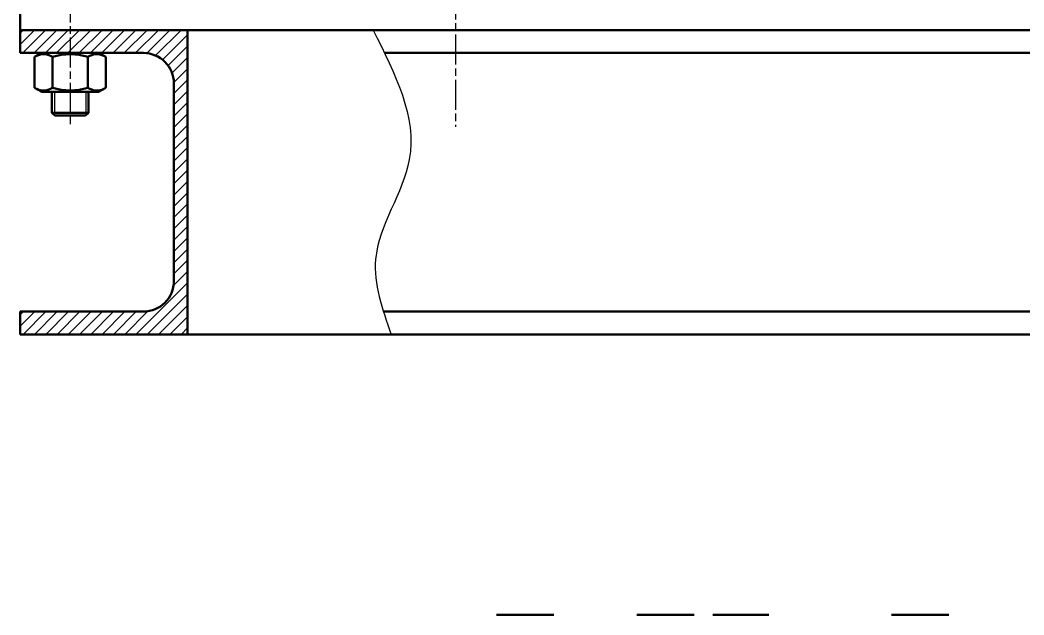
# Model space of a CAD drawing. Header units: millimetres. Extents: x -2161 to -582, y -4625 to -3434.
# Drawn here: x -2027.9 to -1828.1, y -3809.5 to -3691 of the extents above; entities that cross this region are included whole.
import ezdxf

# ---------------------------------------------------------------- set-up
doc = ezdxf.new("R2010")
doc.units = ezdxf.units.MM
doc.header["$LTSCALE"] = 0.5
doc.linetypes.add('AM_ISO08W050', pattern=[18, 12, -1.5, 3, -1.5])
doc.linetypes.add('HIDDEN2', pattern=[0.1875, 0.125, -0.0625])
for name, color, linetype, lineweight in [('A.Net Dam Co Ban', 7, 'Continuous', 50), ('AM_0', 7, 'Continuous', 50), ('AM_0N', 7, 'Continuous', 50), ('AM_4', 3, 'Continuous', 25), ('AM_4N', 3, 'Continuous', 25), ('AM_7', 4, 'AM_ISO08W050', 25), ('AM_8', 1, 'Continuous', 25)]:
    doc.layers.add(name, color=color, linetype=linetype, lineweight=lineweight)
doc.layers.add('AM_12N', color=7, linetype='Continuous', lineweight=50, plot=False)

msp = doc.modelspace()

# ---------------------------------------------------------------- hatches: boundary and pattern name
at = {"layer": 'AM_8'}
h = msp.add_hatch(dxfattribs=at)
h.set_pattern_fill('ANSI31', color=1, scale=0.5)
h.set_pattern_definition([(45, (0, 0.118), (-1.122532, 1.122532), [])])
h.paths.add_polyline_path([(-2027.88, -3693), (-2027.88, -3697.55), (-2003.33, -3697.55, -0.414214), (-1997.27, -3703.61), (-1997.27, -3743, -0.414214), (-2003.33, -3749.06), (-2006.91, -3749.06), (-2027.88, -3749.06), (-2027.88, -3753.6), (-1994.55, -3753.6), (-1994.55, -3693)])

# ---------------------------------------------------------------- linework, layer by layer
at = {"layer": 'A.Net Dam Co Ban'}
for p, q in [((-2027.88, -3693), (-2027.88, -3697.55)), ((-2027.88, -3693), (-1994.48, -3693)), ((-1611.61, -3693), (-2012.66, -3693)), ((-1994.55, -3693), (-1994.55, -3753.6)), ((-1994.55, -3753.6), (-1994.55, -3693)), ((-1991.63, -3693), (-1611.68, -3693)), ((-2027.88, -3697.55), (-2003.33, -3697.55)), ((-2006.91, -3697.55), (-2003.33, -3697.55)), ((-1955.34, -3697.55), (-1611.62, -3697.55)), ((-1997.27, -3703.61), (-1997.27, -3743)), ((-2003.33, -3749.06), (-2027.88, -3749.06)), ((-2027.88, -3749.06), (-2027.88, -3753.6)), ((-2003.33, -3749.06), (-2006.91, -3749.06)), ((-1611.67, -3749.06), (-1955.57, -3749.06)), ((-2027.88, -3753.6), (-1994.55, -3753.6)), ((-1994.55, -3753.6), (-1611.61, -3753.6))]:
    msp.add_line(p, q, dxfattribs=at)
for centre, start, end in [((-2003.33, -3703.61), 0, 90), ((-2003.33, -3743), 270, 0)]:
    msp.add_arc(centre, 6.06, start, end, dxfattribs=at)
at = {"layer": 'AM_0'}
for p, q in [((-2027.88, -3693), (-2027.88, -3686.94)), ((-1933.03, -3809.47), (-1921.64, -3809.47)), ((-1905.16, -3809.47), (-1893.71, -3809.47)), ((-1889.99, -3809.47), (-1878.89, -3809.47)), ((-1854.48, -3809.47), (-1843.05, -3809.47))]:
    msp.add_line(p, q, dxfattribs=at)
at = {"layer": 'AM_0N'}
for p, q in [((-2024.99, -3698.34), (-2023.56, -3697.52)), ((-2012.25, -3697.52), (-2023.56, -3697.52)), ((-2023.02, -3697.52), (-2023.02, -3697.52)), ((-2017.9, -3697.88), (-2017.9, -3697.88)), ((-2010.82, -3698.34), (-2012.25, -3697.52)), ((-2024.99, -3698.34), (-2024.99, -3704.47)), ((-2021.45, -3698.34), (-2021.45, -3704.47)), ((-2014.36, -3698.34), (-2014.36, -3704.47)), ((-2010.82, -3698.34), (-2010.82, -3704.47)), ((-2024.99, -3704.47), (-2023.56, -3705.29)), ((-2012.25, -3705.29), (-2023.56, -3705.29)), ((-2021.54, -3705.29), (-2021.54, -3709.46)), ((-2014.27, -3705.29), (-2014.27, -3709.46)), ((-2010.82, -3704.47), (-2012.25, -3705.29)), ((-2020.98, -3710.02), (-2021.54, -3709.46)), ((-2021.54, -3709.46), (-2014.27, -3709.46)), ((-2014.27, -3709.46), (-2014.83, -3710.02)), ((-2020.98, -3710.02), (-2014.83, -3710.02))]:
    msp.add_line(p, q, dxfattribs=at)
for centre, radius, start, end in [((-2023.22, -3700.93), 3.13, 55.5615, 115.5615), ((-2017.9, -3709.5), 11.71, 72.383, 107.617), ((-2012.59, -3700.93), 3.13, 64.4385, 124.4385), ((-2023.22, -3701.88), 3.13, 244.4385, 304.4385), ((-2017.9, -3693.31), 11.71, 252.383, 287.617), ((-2012.59, -3701.88), 3.13, 235.5615, 295.5615)]:
    msp.add_arc(centre, radius, start, end, dxfattribs=at)
at = {"layer": 'AM_12N', "color": 4}
for p, q in [((-2017.93, -3697.55), (-2017.88, -3697.49)), ((-2017.93, -3697.49), (-2017.88, -3697.55))]:
    msp.add_line(p, q, dxfattribs=at)
msp.add_circle((-2017.9, -3697.52), 0.0273, dxfattribs=at)
at = {"layer": 'AM_4'}
msp.add_spline([(-1957.61, -3693), (-1950.42, -3718.79), (-1957.13, -3738.65), (-1954.01, -3753.6)], degree=3, dxfattribs=at)
at = {"layer": 'AM_4N', "linetype": 'HIDDEN2'}
for p, q in [((-2021.05, -3705.29), (-2021.05, -3709.95)), ((-2014.76, -3705.29), (-2014.76, -3709.95))]:
    msp.add_line(p, q, dxfattribs=at)
at = {"layer": 'AM_7'}
for p, q in [((-2017.88, -3667.47), (-2017.91, -3712.02)), ((-1941.21, -3666.87), (-1941.21, -3712.26))]:
    msp.add_line(p, q, dxfattribs=at)

doc.saveas('drawing.dxf')
